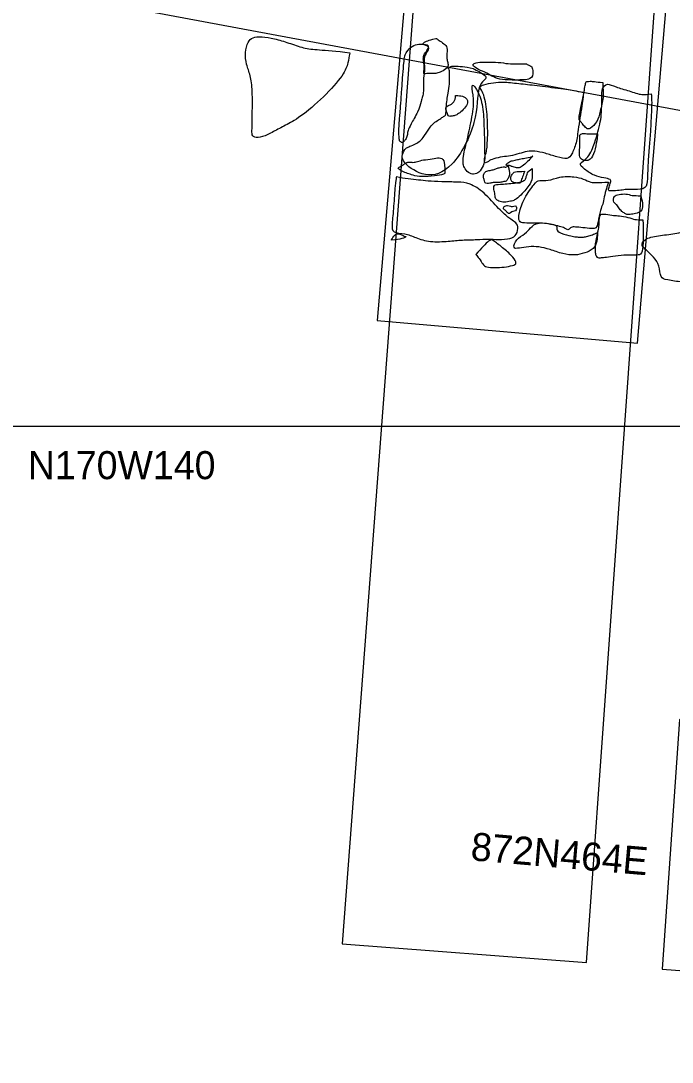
# Model space of a CAD drawing. Extents: x -200 to -100, y 65 to 200.
# Drawn here: x -139.86 to -132.89, y 163.2 to 174.34 of the extents above; entities that cross this region are included whole.
import ezdxf

# ---------------------------------------------------------------- set-up
doc = ezdxf.new("R2010")
doc.units = 0
for name, color, linetype in [('1976 grid', 7, 'Continuous'), ('1976_874N462E', 7, 'Continuous'), ('1990 grid', 7, 'Continuous'), ('868N468E', 7, 'Continuous'), ('Quadrat Labels', 7, 'Continuous'), ('Quadrats in DB', 7, 'Continuous'), ('Stone', 7, 'Continuous')]:
    doc.layers.add(name, color=color, linetype=linetype)

msp = doc.modelspace()

# ---------------------------------------------------------------- linework, layer by layer
at = {"layer": '1976 grid'}
for points in [[(-132.908, 176.875), (-135.464, 177.06), (-136.42, 164.467), (-133.807, 164.267)], [(-127.099, 166.424), (-132.811, 166.867), (-132.996, 164.195), (-127.242, 163.767)]]:
    msp.add_lwpolyline(points, close=True, dxfattribs=at)
at = {"layer": '1976_874N462E'}
msp.add_lwpolyline([(-135.524, 177.198), (-136.044, 171.131), (-133.26, 170.892), (-132.745, 176.956)], close=True, dxfattribs=at)
for points in [[(-135.417, 174.149), (-135.464, 174.138), (-135.512, 174.123), (-135.541, 174.109), (-135.562, 174.088), (-135.544, 174.081), (-135.509, 174.076), (-135.489, 174.067), (-135.511, 174.017), (-135.541, 173.985), (-135.552, 173.951), (-135.552, 173.906), (-135.541, 173.873), (-135.541, 173.825), (-135.551, 173.778), (-135.541, 173.765), (-135.518, 173.774), (-135.481, 173.774), (-135.446, 173.774), (-135.408, 173.774), (-135.36, 173.791), (-135.289, 173.833), (-135.283, 173.868), (-135.297, 173.912), (-135.303, 173.957), (-135.29, 174.059), (-135.33, 174.089), (-135.388, 174.133), (-135.417, 174.149), (-135.417, 174.149), (-135.417, 174.149)], [(-135.806, 173.055), (-135.793, 173.045), (-135.78, 173.028), (-135.762, 173.043), (-135.733, 173.077), (-135.72, 173.123), (-135.72, 173.16), (-135.69, 173.221), (-135.607, 173.365), (-135.569, 173.487), (-135.563, 173.525), (-135.546, 173.575), (-135.556, 173.698), (-135.533, 173.8), (-135.545, 173.905), (-135.545, 173.962), (-135.472, 174.055), (-135.545, 174.089), (-135.619, 174.089), (-135.69, 174.058), (-135.743, 173.986), (-135.752, 173.956), (-135.754, 173.937), (-135.761, 173.876), (-135.774, 173.712), (-135.779, 173.634), (-135.785, 173.568), (-135.795, 173.414), (-135.802, 173.326), (-135.807, 173.274), (-135.813, 173.184), (-135.813, 173.117), (-135.806, 173.055), (-135.806, 173.055), (-135.806, 173.055)], [(-135.018, 173.826), (-135.064, 173.841), (-135.138, 173.851), (-135.226, 173.851), (-135.269, 173.851), (-135.283, 173.825), (-135.27, 173.804), (-135.27, 173.778), (-135.27, 173.731), (-135.27, 173.67), (-135.287, 173.556), (-135.298, 173.497), (-135.308, 173.407), (-135.308, 173.325), (-135.333, 173.317), (-135.372, 173.287), (-135.429, 173.254), (-135.478, 173.207), (-135.534, 173.111), (-135.611, 173.018), (-135.751, 172.985), (-135.776, 172.906), (-135.785, 172.829), (-135.537, 172.649), (-135.243, 172.731), (-134.957, 173.269), (-134.987, 173.681), (-134.821, 173.725), (-135.018, 173.826), (-135.018, 173.826), (-135.018, 173.826)], [(-134.451, 173.876), (-134.512, 173.876), (-134.554, 173.876), (-134.641, 173.876), (-134.749, 173.896), (-134.871, 173.896), (-134.979, 173.896), (-135.023, 173.874), (-135.023, 173.856), (-134.968, 173.817), (-134.868, 173.779), (-134.802, 173.734), (-134.716, 173.704), (-134.569, 173.704), (-134.381, 173.704), (-134.381, 173.793), (-134.381, 173.848), (-134.451, 173.876), (-134.451, 173.876), (-134.451, 173.876)], [(-135.097, 173.003), (-135.112, 172.949), (-135.123, 172.883), (-135.129, 172.813), (-135.119, 172.771), (-135.069, 172.707), (-135.014, 172.693), (-134.954, 172.711), (-134.909, 172.785), (-134.888, 172.867), (-134.902, 172.934), (-134.895, 173.068), (-134.904, 173.161), (-134.904, 173.399), (-134.961, 173.582), (-135.042, 173.692), (-135.017, 173.539), (-135.007, 173.423), (-135.066, 173.134), (-135.097, 173.003), (-135.097, 173.003), (-135.097, 173.003)], [(-133.839, 173.572), (-133.923, 173.589), (-133.993, 173.601), (-134.296, 173.641), (-134.483, 173.662), (-134.673, 173.683), (-134.772, 173.683), (-134.888, 173.659), (-134.96, 173.637), (-134.93, 173.602), (-134.897, 173.525), (-134.877, 173.42), (-134.866, 173.305), (-134.866, 173.193), (-134.859, 173.139), (-134.868, 173.044), (-134.868, 173.003), (-134.875, 172.936), (-134.895, 172.883), (-134.903, 172.804), (-134.856, 172.835), (-134.808, 172.863), (-134.699, 172.884), (-134.623, 172.891), (-134.525, 172.916), (-134.44, 172.945), (-134.363, 172.945), (-134.252, 172.924), (-134.122, 172.88), (-134.002, 172.853), (-133.966, 172.903), (-133.911, 173.028), (-133.897, 173.176), (-133.846, 173.491), (-133.839, 173.572), (-133.839, 173.572), (-133.839, 173.572)], [(-133.633, 173.679), (-133.671, 173.679), (-133.728, 173.69), (-133.766, 173.69), (-133.809, 173.69), (-133.814, 173.68), (-133.817, 173.657), (-133.825, 173.632), (-133.828, 173.592), (-133.835, 173.568), (-133.887, 173.312), (-133.887, 173.277), (-133.866, 173.257), (-133.845, 173.228), (-133.808, 173.182), (-133.771, 173.175), (-133.688, 173.258), (-133.662, 173.36), (-133.621, 173.531), (-133.634, 173.624), (-133.633, 173.679), (-133.633, 173.679), (-133.633, 173.679)], [(-133.114, 173.555), (-133.151, 173.555), (-133.203, 173.535), (-133.35, 173.589), (-133.5, 173.63), (-133.588, 173.675), (-133.644, 173.618), (-133.644, 173.521), (-133.644, 173.342), (-133.657, 173.266), (-133.686, 173.145), (-133.713, 173.044), (-133.786, 172.858), (-133.899, 172.813), (-133.836, 172.754), (-133.719, 172.674), (-133.619, 172.659), (-133.54, 172.641), (-133.549, 172.612), (-133.567, 172.557), (-133.575, 172.517), (-133.545, 172.517), (-133.448, 172.522), (-133.401, 172.534), (-133.296, 172.534), (-133.164, 172.534), (-133.153, 172.648), (-133.153, 172.759), (-133.14, 172.956), (-133.124, 173.126), (-133.116, 173.287), (-133.107, 173.477), (-133.114, 173.555), (-133.114, 173.555), (-133.114, 173.555)], [(-135.206, 173.538), (-135.206, 173.507), (-135.223, 173.467), (-135.259, 173.439), (-135.322, 173.417), (-135.306, 173.383), (-135.283, 173.306), (-135.254, 173.32), (-135.212, 173.32), (-135.178, 173.343), (-135.123, 173.383), (-135.076, 173.449), (-135.076, 173.501), (-135.129, 173.535), (-135.206, 173.538), (-135.206, 173.538), (-135.206, 173.538)], [(-133.689, 173.127), (-133.735, 173.127), (-133.797, 173.127), (-133.839, 173.136), (-133.879, 173.124), (-133.879, 173.106), (-133.875, 173.03), (-133.881, 172.962), (-133.886, 172.889), (-133.862, 172.855), (-133.82, 172.837), (-133.765, 172.847), (-133.719, 172.93), (-133.694, 173.068), (-133.689, 173.127), (-133.689, 173.127), (-133.689, 173.127)], [(-135.323, 172.703), (-135.323, 172.787), (-135.323, 172.852), (-135.38, 172.88), (-135.451, 172.86), (-135.557, 172.85), (-135.615, 172.833), (-135.664, 172.819), (-135.702, 172.832), (-135.753, 172.812), (-135.777, 172.787), (-135.829, 172.766), (-135.809, 172.746), (-135.749, 172.714), (-135.695, 172.698), (-135.628, 172.671), (-135.502, 172.671), (-135.361, 172.687), (-135.323, 172.703), (-135.323, 172.703), (-135.323, 172.703)], [(-134.382, 172.891), (-134.417, 172.874), (-134.47, 172.868), (-134.524, 172.859), (-134.567, 172.846), (-134.629, 172.837), (-134.634, 172.823), (-134.669, 172.804), (-134.669, 172.79), (-134.651, 172.79), (-134.611, 172.79), (-134.611, 172.779), (-134.594, 172.779), (-134.567, 172.766), (-134.527, 172.761), (-134.486, 172.788), (-134.418, 172.848), (-134.382, 172.891), (-134.382, 172.891), (-134.382, 172.891)], [(-134.643, 172.782), (-134.665, 172.776), (-134.665, 172.767), (-134.684, 172.78), (-134.709, 172.774), (-134.751, 172.765), (-134.785, 172.749), (-134.823, 172.741), (-134.879, 172.73), (-134.899, 172.713), (-134.91, 172.685), (-134.91, 172.658), (-134.894, 172.626), (-134.894, 172.599), (-134.872, 172.599), (-134.841, 172.599), (-134.804, 172.608), (-134.775, 172.608), (-134.732, 172.608), (-134.69, 172.619), (-134.661, 172.619), (-134.653, 172.639), (-134.629, 172.681), (-134.629, 172.721), (-134.638, 172.76), (-134.643, 172.782), (-134.643, 172.782), (-134.643, 172.782)], [(-134.389, 172.757), (-134.415, 172.741), (-134.44, 172.712), (-134.454, 172.658), (-134.462, 172.631), (-134.487, 172.626), (-134.518, 172.606), (-134.712, 172.589), (-134.796, 172.589), (-134.802, 172.546), (-134.785, 172.495), (-134.785, 172.435), (-134.757, 172.415), (-134.705, 172.394), (-134.631, 172.404), (-134.583, 172.415), (-134.547, 172.437), (-134.474, 172.51), (-134.436, 172.557), (-134.383, 172.626), (-134.389, 172.757), (-134.389, 172.757), (-134.389, 172.757)], [(-134.469, 172.729), (-134.514, 172.726), (-134.554, 172.726), (-134.578, 172.723), (-134.605, 172.694), (-134.619, 172.657), (-134.614, 172.623), (-134.584, 172.605), (-134.559, 172.605), (-134.541, 172.599), (-134.504, 172.599), (-134.51, 172.624), (-134.482, 172.687), (-134.469, 172.729), (-134.469, 172.729), (-134.469, 172.729)], [(-135.838, 172.67), (-135.795, 172.655), (-135.713, 172.645), (-135.599, 172.634), (-135.509, 172.624), (-135.361, 172.614), (-135.177, 172.614), (-135.058, 172.604), (-134.905, 172.51), (-134.736, 172.315), (-134.626, 172.22), (-134.573, 172.189), (-134.531, 172.144), (-134.55, 172.046), (-134.615, 172.005), (-134.748, 171.995), (-134.864, 172.007), (-134.966, 171.996), (-135.14, 171.996), (-135.275, 171.98), (-135.482, 171.967), (-135.639, 172.02), (-135.743, 172.067), (-135.888, 172.067), (-135.888, 172.152), (-135.868, 172.347), (-135.853, 172.598), (-135.838, 172.67), (-135.838, 172.67), (-135.838, 172.67)], [(-133.571, 172.61), (-133.627, 172.61), (-133.708, 172.61), (-133.754, 172.604), (-133.84, 172.648), (-133.93, 172.673), (-134.102, 172.673), (-134.219, 172.62), (-134.317, 172.637), (-134.355, 172.607), (-134.477, 172.442), (-134.533, 172.273), (-134.533, 172.184), (-134.482, 172.174), (-134.358, 172.174), (-134.256, 172.174), (-134.126, 172.148), (-134.062, 172.13), (-134.023, 172.112), (-134.001, 172.096), (-133.971, 172.134), (-133.929, 172.134), (-133.85, 172.124), (-133.746, 172.115), (-133.699, 172.115), (-133.686, 172.171), (-133.658, 172.329), (-133.631, 172.37), (-133.618, 172.451), (-133.594, 172.552), (-133.571, 172.61), (-133.571, 172.61), (-133.571, 172.61)], [(-133.226, 172.467), (-133.265, 172.467), (-133.321, 172.467), (-133.383, 172.49), (-133.463, 172.481), (-133.517, 172.462), (-133.517, 172.432), (-133.517, 172.394), (-133.5, 172.384), (-133.468, 172.353), (-133.438, 172.302), (-133.404, 172.283), (-133.376, 172.264), (-133.345, 172.264), (-133.282, 172.277), (-133.218, 172.295), (-133.198, 172.36), (-133.226, 172.467), (-133.226, 172.467), (-133.226, 172.467)], [(-134.562, 172.36), (-134.595, 172.348), (-134.622, 172.356), (-134.647, 172.366), (-134.692, 172.352), (-134.699, 172.325), (-134.669, 172.309), (-134.648, 172.279), (-134.631, 172.273), (-134.607, 172.298), (-134.579, 172.298), (-134.554, 172.313), (-134.554, 172.341), (-134.562, 172.36), (-134.562, 172.36), (-134.562, 172.36)], [(-133.203, 172.209), (-133.244, 172.209), (-133.288, 172.209), (-133.356, 172.236), (-133.465, 172.254), (-133.508, 172.254), (-133.606, 172.271), (-133.66, 172.271), (-133.667, 172.238), (-133.672, 172.184), (-133.672, 172.147), (-133.678, 172.106), (-133.71, 171.968), (-133.71, 171.938), (-133.71, 171.88), (-133.71, 171.834), (-133.684, 171.794), (-133.64, 171.805), (-133.582, 171.805), (-133.468, 171.827), (-133.345, 171.835), (-133.265, 171.83), (-133.212, 171.838), (-133.2, 171.954), (-133.2, 172.114), (-133.203, 172.209), (-133.203, 172.209), (-133.203, 172.209)], [(-133.69, 172.072), (-133.711, 172.062), (-133.744, 172.049), (-133.794, 172.032), (-133.84, 172.023), (-133.88, 172.023), (-133.934, 172.028), (-133.979, 172.037), (-134.124, 172.075), (-134.124, 172.122), (-134.124, 172.162), (-134.339, 172.189), (-134.406, 172.123), (-134.46, 172.059), (-134.562, 172.005), (-134.6, 171.896), (-134.529, 171.906), (-134.425, 171.924), (-134.318, 171.924), (-134.201, 171.895), (-134.058, 171.842), (-133.928, 171.826), (-133.826, 171.853), (-133.725, 171.894), (-133.692, 171.982), (-133.69, 172.072), (-133.69, 172.072), (-133.69, 172.072)], [(-135.892, 171.992), (-135.842, 171.992), (-135.769, 172.008), (-135.723, 172.032), (-135.761, 172.032), (-135.843, 172.082), (-135.892, 171.992), (-135.892, 171.992), (-135.892, 171.992)]]:
    msp.add_open_spline(points, degree=3, dxfattribs=at)
at = {"layer": '1990 grid'}
msp.add_lwpolyline([(-150.517, 176.683), (-111.074, 169.333), (-114.966, 149.209), (-154.147, 156.646)], close=True, dxfattribs=at)
at = {"layer": 'Quadrats in DB'}
msp.add_line((-130, 170), (-140, 170), dxfattribs=at)
at = {"layer": 'Stone'}
for points in [[(-136.337, 173.995), (-136.486, 174.014), (-136.689, 174.028), (-136.828, 174.041), (-136.992, 174.102), (-137.144, 174.149), (-137.283, 174.168), (-137.381, 174.163), (-137.427, 174.118), (-137.459, 173.998), (-137.447, 173.869), (-137.398, 173.758), (-137.377, 173.598), (-137.381, 173.322), (-137.381, 173.201), (-137.388, 173.125), (-137.365, 173.088), (-137.275, 173.088), (-137.154, 173.152), (-137.029, 173.219), (-136.88, 173.295), (-136.613, 173.52), (-136.392, 173.768), (-136.357, 173.889), (-136.337, 173.995), (-136.337, 173.995), (-136.337, 173.995)], [(-132.501, 172.143), (-132.693, 172.104), (-132.822, 172.063), (-132.991, 172.046), (-133.17, 172.02), (-133.23, 171.945), (-133.183, 171.9), (-133.082, 171.81), (-133.024, 171.722), (-133.019, 171.582), (-132.957, 171.569), (-132.774, 171.539), (-132.678, 171.537), (-132.658, 171.631), (-132.611, 171.696), (-132.506, 171.859), (-132.478, 171.969), (-132.501, 172.143), (-132.501, 172.143), (-132.501, 172.143)], [(-134.991, 171.84), (-134.932, 171.903), (-134.835, 172.013), (-134.802, 171.988), (-134.69, 171.901), (-134.582, 171.807), (-134.548, 171.739), (-134.59, 171.722), (-134.687, 171.7), (-134.784, 171.7), (-134.885, 171.7), (-134.912, 171.732), (-134.956, 171.798), (-134.991, 171.84), (-134.991, 171.84), (-134.991, 171.84)]]:
    msp.add_open_spline(points, degree=3, dxfattribs=at)

# ---------------------------------------------------------------- texts
at = {"layer": '868N468E'}
msp.add_text('872N464E', height=0.3, rotation=355.1, dxfattribs=at).set_placement((-135.052, 165.362))
at = {"layer": 'Quadrat Labels'}
msp.add_text('N170W140', height=0.3, dxfattribs=at).set_placement((-139.781, 169.436))

doc.saveas('drawing.dxf')
